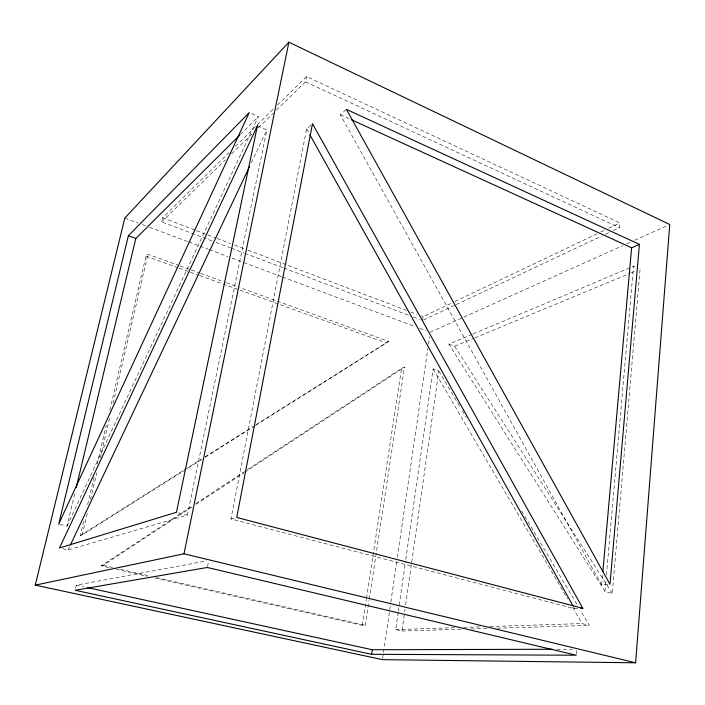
<?xml version="1.0" encoding="UTF-8"?>
<svg xmlns="http://www.w3.org/2000/svg" width="705" height="705" viewBox="0 0 705 705"><rect width="100%" height="100%" fill="white"/><g stroke="black" fill="none" stroke-linecap="round" stroke-linejoin="round"><path stroke-width="0.53" stroke-dasharray="3.52 2.64" d="M472.235 334.302L448.9 344.146L604.978 591.451L612.266 593.451L640.07 269.187L637.267 267.926M604.978 591.451L605.939 580.506M606.423 575.033L633.522 266.252L636.333 267.512M607.904 584.471L601.682 584.938L602.652 573.993M613.447 230.464L619.413 227.653L619.854 222.93L306.534 76.581L277.594 104.966M576.249 654.214L576.628 650.213M398.21 612.213L395.716 629.591L401.956 631.028L405.04 609.27M405.657 604.916L438.818 370.997L433.117 368.962L405.692 560.096M398.369 611.129L405.534 561.18M382.595 658.558L389.583 610.697M389.742 609.613L390.693 603.083M390.852 602L396.721 561.753M397.356 557.399L427.829 348.552M428.464 344.199L429.574 336.585M422.524 320.475L423.088 316.686L453.897 302.004M154.765 578.021L362.326 625.405L365.278 625.291L369.067 600.343M369.235 599.259L404.494 367.146L401.586 368.354L245.463 471.002M362.326 625.405L366.309 599.373M366.468 598.289L401.586 368.354M577.695 608.582L574.619 608.732L230.958 518.959L306.587 128.927L311.011 124.988M276.422 110.147L305.494 81.824L306.534 76.581M207.534 566.476L208.513 561.506M62.701 548.728L68.041 549.971L187.407 515.117L266.86 129.94L258.365 126.239M75.602 588.226L76.316 585.168L206.556 560.916M211.993 240.907L161.665 221.881L162.626 217.748L229.107 152.536M201.41 459.651L82.221 534.91L80.361 535.509L84.133 519.462M87.649 504.472L94.435 475.575M97.202 463.802L106.252 425.274M109.769 410.292L145.961 256.171L147.988 254.293L178.964 265.512M82.221 534.91L87.49 512.42M90.504 499.572L96.779 472.791M100.295 457.801L109.583 418.162M113.1 403.172L147.988 254.293M59.749 524.326L67.028 526.08L75.206 491.87M67.028 526.08L258.4 116.581L250.16 112.959M68.041 549.971L69.927 545.987M251.315 162.785L266.86 129.94M240.44 134.444L258.4 116.581M235.364 146.402L273.681 108.808M161.665 221.881L225.327 159.894M231.619 153.769L252.055 133.871M258.338 127.746L273.276 113.205M601.682 584.938L340.339 114.686L346.446 109.398M108.764 567.516L101.273 565.807L192.192 506.031M195.867 503.617L244.538 471.61M101.273 565.807L103.23 565.375L192.324 506.745M195.999 504.331L243.763 472.905M244.679 472.297L404.494 367.146M80.361 535.509L201.383 459.122M205.111 456.778L252.593 426.807M256.312 424.454L388.57 341.458L239.885 287.587M205.129 457.298L254.479 426.137M255.413 425.547L388.57 341.458M454.884 301.529L596.994 233.822M600.977 231.927L604.952 230.033M608.926 228.138L619.854 222.93M423.511 320.008L455.333 305.009M456.329 304.542L601.515 236.096M605.498 234.219L609.472 232.342M430.209 332.24L622.647 245.684M626.657 243.886L630.667 242.079M634.667 240.273L667.75 225.397M473.249 333.87L633.522 266.252M448.9 344.146L454.628 346.27L473.883 338.268M474.897 337.845L629.935 273.399M630.949 272.976L635.002 271.293M230.958 518.959L235.77 517.708M395.716 629.591L454.91 627.679M463.678 627.397L481.215 626.824M489.984 626.542L582.057 623.564L589.327 625.414L580.374 610.283M401.956 631.028L462.224 629.221M470.984 628.957L488.521 628.437M497.289 628.173L589.327 625.414M556.941 649.261L572.328 649.217M76.316 585.168L83.842 586.816M103.23 565.375L112.853 567.569M120.344 569.288L150.288 576.135M156.704 577.598L365.278 625.291M116.254 569.235L147.274 576.311M178.444 512.808L187.407 515.117M145.961 256.171L178.004 267.741M179.035 268.12L189.372 271.848M190.403 272.227L198.669 275.214M199.7 275.584L238.969 289.773M240.008 290.143L385.714 342.78M179.995 265.891L190.324 269.627M191.355 270.006L199.612 272.994M200.643 273.373L225.424 282.352M226.464 282.723L238.854 287.217M124.811 218.083L138.233 223.097M142.357 224.639L145.45 225.794M149.575 227.336L187.75 241.604M188.781 241.991L199.101 245.851M200.132 246.23L208.389 249.323M209.42 249.702L227.988 256.646M232.121 258.189L281.639 276.704M282.67 277.083L414.734 326.45M419.898 328.38L426.084 330.698M216.1 242.458L230.473 247.887M231.504 248.283L243.824 252.936M244.855 253.324L282.855 267.688M283.877 268.076L409.173 315.435M413.28 316.986L419.44 319.312M162.626 217.748L195.576 230.262M196.598 230.65L206.9 234.562M207.922 234.959L216.162 238.087M217.193 238.475L230.57 243.56M234.694 245.12L247.05 249.817M248.072 250.204L406.618 310.429M410.733 311.989L416.911 314.342M421.026 315.902L423.088 316.686M340.339 114.686L350.35 119.26M305.494 81.824L619.413 227.653M454.628 346.27L612.266 593.451M438.818 370.997L460.083 406.944M462.321 410.724L466.234 417.342M521.63 510.975L577.58 605.56M433.117 368.962L567.613 598.871M572.61 607.419L582.057 623.564M306.587 128.927L309.275 133.738M573.544 606.811L574.619 608.732"/><path stroke-width="1.06" d="M635.619 662.797L669.75 224.498L288.891 42.203L124.811 218.083L35.25 585.132L382.436 659.651L635.619 662.797L184.005 553.804L35.25 585.132M639.417 244.362L609.984 584.313L346.446 109.398L639.417 244.362L631.627 247.807L351.354 119.718M602.846 571.808L631.627 247.807M371.597 654.311L576.161 655.218L207.332 567.472L75.127 590.27L371.597 654.311L372.284 649.737L552.544 649.27M184.005 553.804L288.891 42.203M76.228 487.587L135.809 238.484L239.665 135.219M128.372 235.761L58.709 524.071L249.244 112.553L128.372 235.761L135.809 238.484M70.403 544.991L249.429 166.768M580.779 608.424L582.832 608.327L312.482 123.675L236.73 517.461L582.832 608.327M87.076 587.512L372.284 649.737M309.812 134.699L573.006 605.851M257.422 125.825L176.453 512.288L59.493 547.988L257.422 125.825"/></g></svg>
